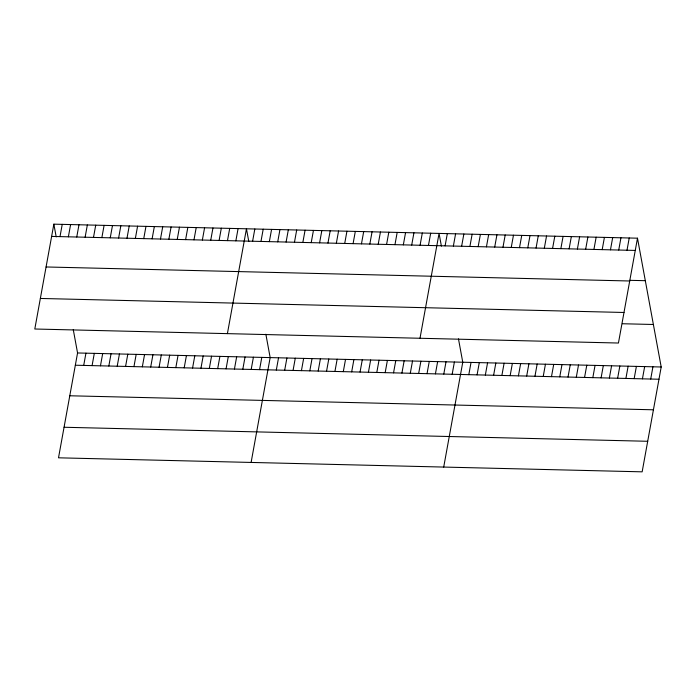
<?xml version="1.0" encoding="UTF-8"?>
<svg xmlns="http://www.w3.org/2000/svg" width="696" height="696" viewBox="0 0 696 696"><rect width="100%" height="100%" fill="white"/><g stroke="black" fill="none" stroke-linecap="round" stroke-linejoin="round"><path stroke-width="1.04" d="M53.853 224.164L34.8 329.008L618.44 343.032L637.492 238.189L53.853 224.164L56.202 236.918M60.004 236.614L62.231 224.364M68.373 236.814L70.601 224.564M76.751 237.014L78.979 224.765M85.121 237.214L87.348 224.973M93.499 237.414L95.726 225.173M73.263 329.591L77.561 352.968L58.508 457.811L642.147 471.836L661.2 366.992L637.492 238.189M101.868 237.614L104.096 225.374M83.711 365.417L85.939 353.168M110.246 237.815L112.474 225.574M92.081 365.618L94.308 353.368M118.616 238.023L120.843 225.774M100.459 365.818L102.686 353.568M126.994 238.223L129.221 225.974M108.828 366.018L111.056 353.777M135.363 238.424L137.59 226.174M117.206 366.218L119.434 353.977M143.741 238.624L145.969 226.374M125.584 366.418L127.803 354.177M152.119 238.824L154.338 226.583M133.954 366.627L136.181 354.377M160.489 239.024L162.716 226.783M142.332 366.827L144.55 354.577M168.867 239.224L171.085 226.983M150.701 367.027L152.929 354.777M177.236 239.424L179.464 227.183M159.079 367.227L161.298 354.977M185.614 239.633L187.833 227.383M167.449 367.427L169.676 355.178M193.984 239.833L196.211 227.583M175.827 367.627L178.046 355.386M202.362 240.033L204.581 227.783M184.196 367.827L186.424 355.586M210.731 240.233L212.959 227.984M192.575 368.027L194.793 355.786M219.109 240.433L221.328 228.192M200.944 368.236L203.171 355.987M227.479 240.633L229.706 228.392M209.322 368.436L211.549 356.187M235.857 240.833L238.084 228.593M217.691 368.636L219.919 356.387M227.401 333.636L246.454 228.793L248.803 241.547M226.07 368.837L228.297 356.587M252.605 241.242L254.832 228.993M234.439 369.037L236.666 356.787M260.974 241.442L263.201 229.193M242.817 369.237L245.044 356.996M269.352 241.643L271.579 229.393M251.186 369.437L253.414 357.196M277.721 241.843L279.949 229.593M259.565 369.637L261.792 357.396M286.1 242.043L288.327 229.802M251.108 462.44L270.161 357.596L265.863 334.219M294.469 242.243L296.696 230.002M276.312 370.046L278.539 357.796M302.847 242.443L305.074 230.202M284.681 370.246L286.909 357.996M311.216 242.643L313.444 230.402M293.06 370.446L295.287 358.196M319.595 242.852L321.822 230.602M301.429 370.646L303.656 358.397M327.964 243.052L330.191 230.802M309.807 370.846L312.034 358.605M336.342 243.252L338.569 231.002M318.185 371.046L320.404 358.805M344.72 243.452L346.939 231.202M326.555 371.246L328.782 359.005M353.09 243.652L355.317 231.411M334.933 371.447L337.151 359.206M361.468 243.852L363.686 231.611M343.302 371.655L345.529 359.406M369.837 244.052L372.064 231.811M351.68 371.855L353.899 359.606M378.215 244.252L380.434 232.012M360.05 372.055L362.277 359.806M386.584 244.461L388.812 232.212M368.428 372.256L370.646 360.006M394.963 244.661L397.181 232.412M376.797 372.456L379.024 360.215M403.332 244.861L405.559 232.612M385.175 372.656L387.394 360.415M411.71 245.062L413.929 232.812M393.545 372.856L395.772 360.615M420.079 245.262L422.307 233.021M401.923 373.056L404.15 360.815M428.458 245.462L430.685 233.221M410.292 373.265L412.519 361.015M420.001 338.265L439.054 233.421L441.403 246.166M418.67 373.465L420.897 361.215M445.101 245.862L447.319 233.621M427.04 373.665L429.267 361.415M453.366 246.062L455.593 233.812M435.418 373.865L437.645 361.615M461.631 246.262L463.858 234.013M443.787 374.065L446.014 361.824M469.904 246.462L472.132 234.213M452.165 374.265L454.392 362.024M478.169 246.654L480.397 234.413M443.709 467.068L462.762 362.225L458.464 338.848M486.434 246.854L488.662 234.613M468.808 374.665L471.035 362.425M494.708 247.054L496.935 234.813M477.073 374.866L479.3 362.616M502.973 247.254L505.2 235.004M485.338 375.066L487.565 362.816M511.247 247.454L513.465 235.205M493.612 375.266L495.839 363.016M519.512 247.654L521.739 235.405M501.877 375.466L504.104 363.216M527.777 247.846L530.004 235.605M510.151 375.657L512.369 363.416M536.05 248.046L538.269 235.805M518.416 375.857L520.643 363.616M544.315 248.246L546.543 236.005M526.681 376.058L528.908 363.808M552.581 248.446L554.808 236.196M534.954 376.258L537.173 364.008M560.854 248.646L563.081 236.396M543.219 376.458L545.447 364.208M569.119 248.846L571.346 236.596M551.484 376.658L553.712 364.408M577.393 249.037L579.611 236.797M559.758 376.849L561.985 364.608M585.658 249.238L587.885 236.997M568.023 377.049L570.25 364.808M593.923 249.438L596.15 237.197M576.297 377.249L578.515 365M602.197 249.638L604.415 237.388M584.562 377.45L586.789 365.2M610.462 249.838L612.689 237.588M592.827 377.65L595.054 365.4M618.727 250.038L620.954 237.788M601.1 377.85L603.319 365.6M627 250.229L629.227 237.989M609.365 378.041L611.593 365.8M617.63 378.241L619.858 366M625.904 378.441L628.131 366.192M634.169 378.641L636.396 366.392M642.434 378.841L644.661 366.592M650.708 379.042L652.935 366.792M51.626 236.414L635.265 250.43M629.81 280.323L645.314 280.688M46.075 266.968L629.715 280.993M40.351 298.454L623.99 312.478M622.372 323.744L653.379 324.484M77.561 352.968L661.2 366.992M75.333 365.217L658.973 379.233M69.783 395.772L653.422 409.796M64.058 427.257L647.698 441.281"/></g></svg>
